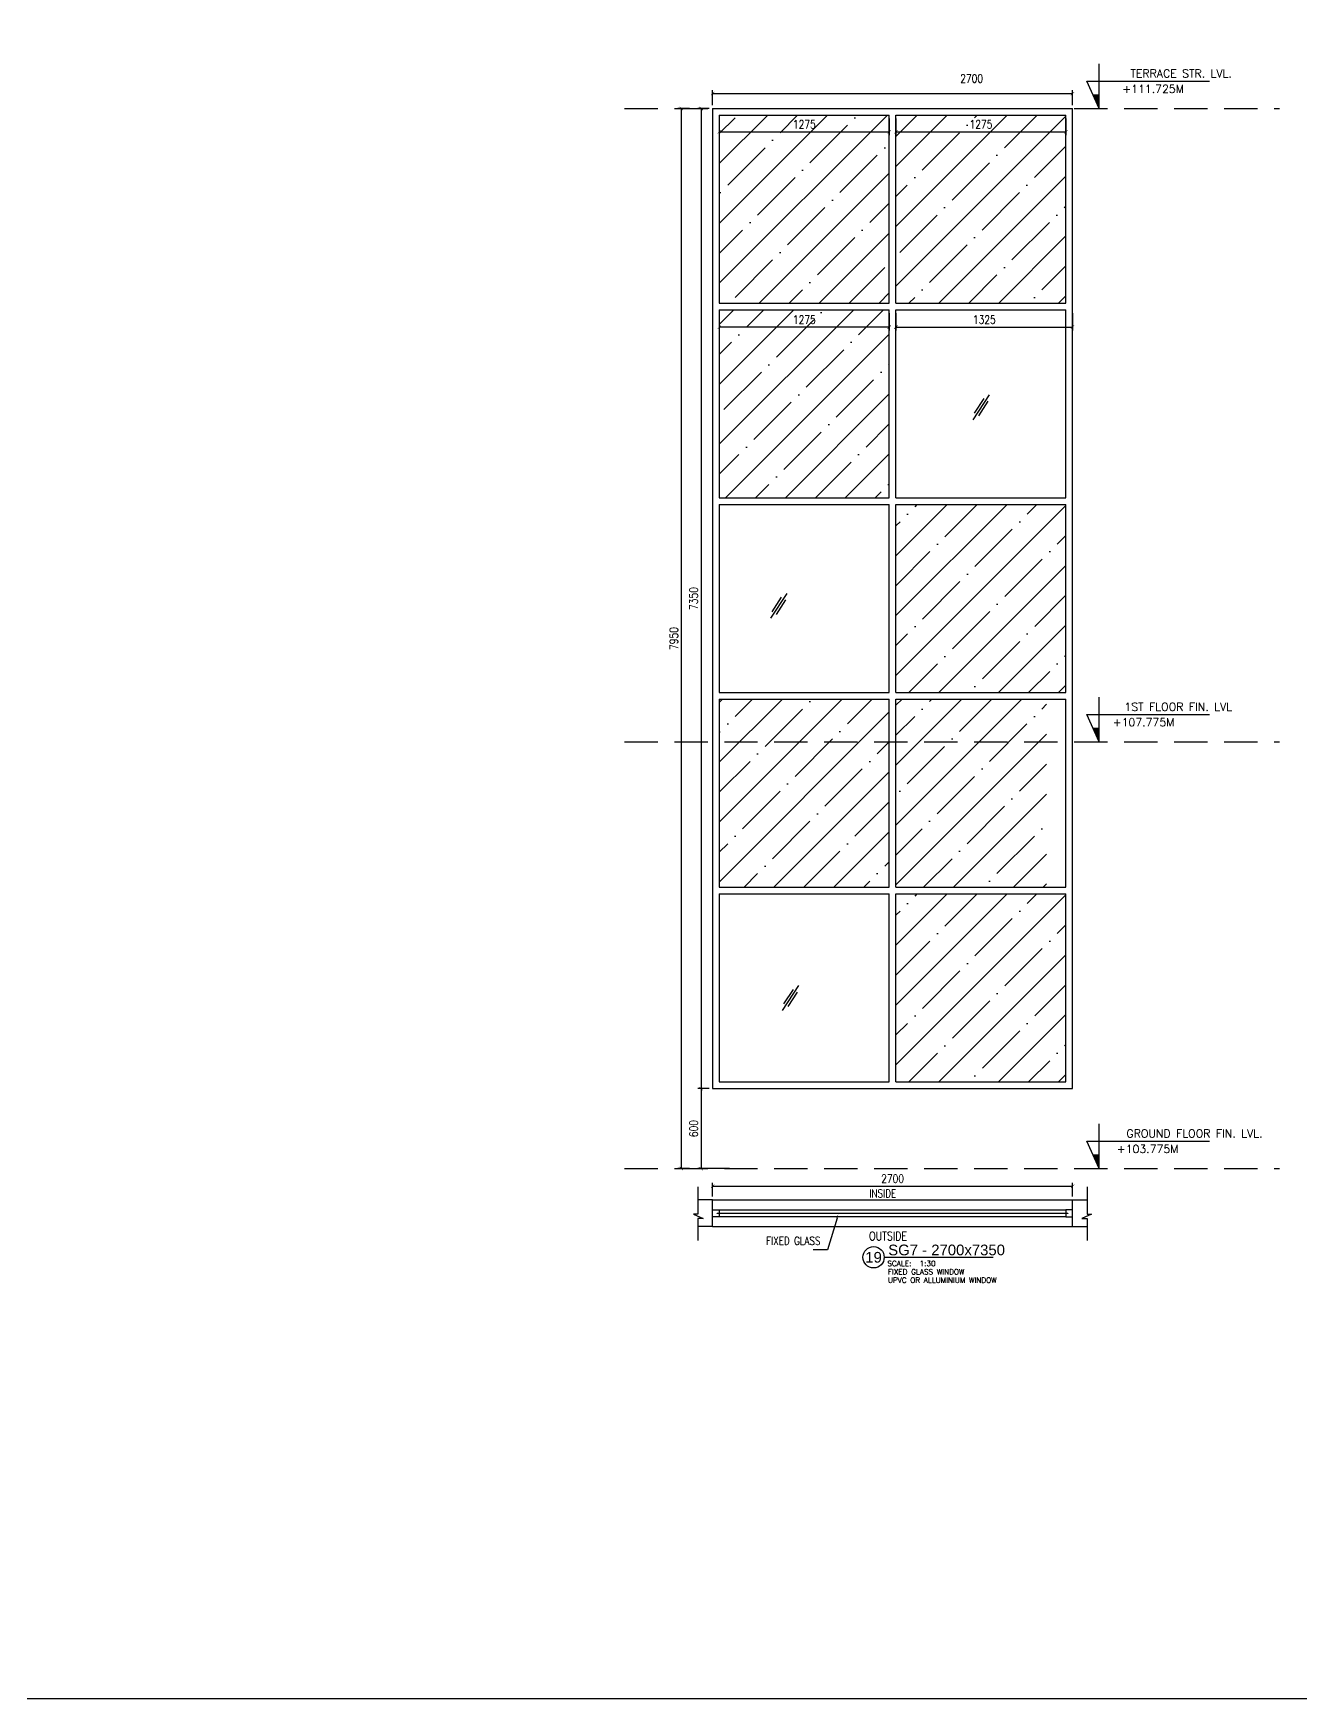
# Model space of a CAD drawing. Extents: x -32840 to 422982, y 280745 to 888746.
# Drawn here: x 333344 to 342853, y 403264 to 415753 of the extents above; entities that cross this region are included whole.
import ezdxf
from ezdxf import colors
from ezdxf.entities.mleader import LeaderData, LeaderLine
from ezdxf.enums import TextEntityAlignment as Align
from ezdxf.math import Vec2, Vec3

# ---------------------------------------------------------------- set-up
doc = ezdxf.new("R2010")
doc.units = 0
doc.header["$LTSCALE"] = 1000
doc.header["$PDMODE"] = 3
doc.linetypes.add('CONTINOUS', pattern=[0])
doc.linetypes.add('HIDDEN', pattern=[0.375, 0.25, -0.125])
doc.layers.get('Defpoints').update_dxf_attribs({"linetype": 'HIDDEN'})
for name, color, linetype in [('A-Dim det', 3, 'Continuous'), ('A-FL-Drop', 3, 'Continuous'), ('A-Frame', 32, 'Continuous'), ('A-Glass', 140, 'Continuous'), ('A-HAT', 8, 'Continuous'), ('A-RD', 6, 'Continuous'), ('A-Tag LVl', 2, 'Continuous'), ('A-WALL', 7, 'CONTINOUS'), ('a-win', 1, 'Continuous')]:
    doc.layers.add(name, color=color, linetype=linetype)
doc.styles.add('Arial', font='arial.ttf')
doc.styles.add('ROMANS', font='romans.shx', dxfattribs={"width": 0.8})
doc.styles.get("Standard").update_dxf_attribs({"font": 'arial.ttf'})
doc.dimstyles.new('A-Det', dxfattribs={"dimscale": 25, "dimtxt": 2.5, "dimasz": 1, "dimexe": 1, "dimexo": 1, "dimgap": 1, "dimtad": 1, "dimdec": 0, "dimlfac": -0.01, "dimzin": 3, "dimdsep": 46, "dimtxsty": 'ROMANS', "dimblk": 'ARCHTICK', "dimcen": 1, "dimclrd": 256, "dimclre": 256, "dimclrt": 6, "dimadec": 0, "dimazin": 0, "dimtfac": 1, "dimtdec": 0, "dimtix": 1, "dimtmove": 1, "dimatfit": 3, "dimfxl": 1, "dimfrac": 2, "dimtolj": 1, "dimtzin": 3, "dimarcsym": 0})
pattern_1 = [(45, (-34856.74, 1231761.46), (-224.5064, 224.5064), []), (45, (-34632.24, 1231761.46), (-224.5064, 224.5064), [396.875, -79.375, 0, -79.375])]

# ---------------------------------------------------------------- blocks, each defined once
blk = doc.blocks.new('_ArchTick')
at = {"color": 0, "linetype": 'ByBlock', "const_width": 0.15}
blk.add_lwpolyline([(-0.5, -0.5), (0.5, 0.5)], dxfattribs=at)
blk = doc.blocks.new('*D366')
at = {"layer": 'A-Dim det', "lineweight": -2, "transparency": 16777216}
for p, q in [((338441, 407029), (338441, 407132)), ((338441, 407107), (341141, 407107)), ((341141, 407029), (341141, 407132))]:
    blk.add_line(p, q, dxfattribs=at)
at = {"layer": 'Defpoints', "color": 0, "transparency": 16777216}
for p in [(341141, 407107), (338441, 407004), (341141, 407004)]:
    blk.add_point(p, dxfattribs=at)
at = {"layer": 'A-Dim det', "lineweight": -2, "transparency": 16777216, "xscale": 25, "yscale": 25, "zscale": 25, "rotation": 180}
blk.add_blockref('_ArchTick', (338441, 407107), dxfattribs=at)
at = {"layer": 'A-Dim det', "lineweight": -2, "transparency": 16777216, "xscale": 25, "yscale": 25, "zscale": 25}
blk.add_blockref('_ArchTick', (341141, 407107), dxfattribs=at)
at = {"layer": 'A-Dim det', "color": 6, "transparency": 16777216, "insert": (339791, 407163), "char_height": 62.5, "attachment_point": 5, "style": 'ROMANS'}
blk.add_mtext('\\A1;2700', dxfattribs=at)
blk = doc.blocks.new('TAG-LABEL')
at = {"linetype": 'Continuous'}
blk.add_line((-65.32, 0), (-24.49, 0), dxfattribs=at)
blk.add_circle((-69.32, 0), 4, dxfattribs=at)
at = {"color": 6, "style": 'ROMANS'}
blk.add_text('SCALE:', height=2, dxfattribs=at).set_placement((-64.13, -3.31))
at = {"color": 6, "style": 'Arial'}
blk.add_attdef('88', text='', height=4, dxfattribs=at).set_placement((-69.32, 0), align=Align.MIDDLE_CENTER)
at = {"color": 6}
for tag, p, height, style in [('LABELNAME', (-63.82, 0.75), 4, 'Arial'), ('DES.LINE.01', (-63.94, -6.44), 2, 'ROMANS'), ('SCALE', (-52.05, -3.31), 2, 'ROMANS'), ('DES.LINE.02', (-63.94, -9.56), 2, 'ROMANS')]:
    blk.add_attdef(tag, p, '', height=height, dxfattribs=dict(at, style=style))
blk = doc.blocks.new('*D364')
at = {"layer": 'A-Dim det', "lineweight": -2, "transparency": 16777216}
for p, q in [((338416, 415189), (338330, 415189)), ((338355, 415189), (338355, 407839)), ((338416, 407839), (338330, 407839))]:
    blk.add_line(p, q, dxfattribs=at)
at = {"layer": 'Defpoints', "color": 0, "transparency": 16777216}
for p in [(338441, 415189), (338355, 407839), (338441, 407839)]:
    blk.add_point(p, dxfattribs=at)
at = {"layer": 'A-Dim det', "lineweight": -2, "transparency": 16777216, "xscale": 25, "yscale": 25, "zscale": 25}
for p, rotation in [((338355, 415189), 90), ((338355, 407839), 270)]:
    blk.add_blockref('_ArchTick', p, dxfattribs=dict(at, rotation=rotation))
at = {"layer": 'A-Dim det', "color": 6, "transparency": 16777216, "insert": (338298, 411514), "char_height": 62.5, "attachment_point": 5, "rotation": 90, "style": 'ROMANS'}
blk.add_mtext('\\A1;7350', dxfattribs=at)
blk = doc.blocks.new('*D365')
at = {"layer": 'A-Dim det', "lineweight": -2, "transparency": 16777216}
for p, q in [((338441, 415214), (338441, 415326)), ((338441, 415301), (341141, 415301)), ((341141, 415214), (341141, 415326))]:
    blk.add_line(p, q, dxfattribs=at)
at = {"layer": 'Defpoints', "color": 0, "transparency": 16777216}
for p in [(341141, 415301), (338441, 415189), (341141, 415189)]:
    blk.add_point(p, dxfattribs=at)
at = {"layer": 'A-Dim det', "lineweight": -2, "transparency": 16777216, "xscale": 25, "yscale": 25, "zscale": 25, "rotation": 180}
blk.add_blockref('_ArchTick', (338441, 415301), dxfattribs=at)
at = {"layer": 'A-Dim det', "lineweight": -2, "transparency": 16777216, "xscale": 25, "yscale": 25, "zscale": 25}
blk.add_blockref('_ArchTick', (341141, 415301), dxfattribs=at)
at = {"layer": 'A-Dim det', "color": 6, "transparency": 16777216, "insert": (340384, 415414), "char_height": 62.5, "attachment_point": 5, "style": 'ROMANS'}
blk.add_mtext('\\A1;2700', dxfattribs=at)
blk = doc.blocks.new('TAG-LVL-SEC')
blk.add_hatch(color=256).paths.add_polyline_path([(0, 3.42), (-1.53, 3.42), (0, 0)])
for p, q in [((0, 0), (0, 11.17)), ((0, 0), (-3.06, 6.83)), ((-3.06, 6.83), (27.63, 6.83)), ((-1.53, 3.42), (0, 3.42))]:
    blk.add_line(p, q)
at = {"color": 6, "style": 'ROMANS'}
for tag, p in [('LEVEL', (1.61, 7.76)), ('LEVELTAG', (1.44, 3.9))]:
    blk.add_attdef(tag, p, '', height=2, dxfattribs=at)
blk = doc.blocks.new('*D363')
at = {"layer": 'A-Dim det', "lineweight": -2, "transparency": 16777216}
for p, q in [((338416, 407839), (338330, 407839)), ((338355, 407839), (338355, 407239)), ((338567, 407239), (338330, 407239))]:
    blk.add_line(p, q, dxfattribs=at)
at = {"layer": 'Defpoints', "color": 0, "transparency": 16777216}
for p in [(338441, 407839), (338355, 407239), (338592, 407239)]:
    blk.add_point(p, dxfattribs=at)
at = {"layer": 'A-Dim det', "lineweight": -2, "transparency": 16777216, "xscale": 25, "yscale": 25, "zscale": 25}
for p, rotation in [((338355, 407839), 90), ((338355, 407239), 270)]:
    blk.add_blockref('_ArchTick', p, dxfattribs=dict(at, rotation=rotation))
at = {"layer": 'A-Dim det', "color": 6, "transparency": 16777216, "insert": (338298, 407539), "char_height": 62.5, "attachment_point": 5, "rotation": 90, "style": 'ROMANS'}
blk.add_mtext('\\A1;600', dxfattribs=at)
blk = doc.blocks.new('*D361')
at = {"layer": 'A-Dim det', "lineweight": -2, "transparency": 16777216}
for p, q in [((338491, 415114), (338491, 414989)), ((339766, 415114), (339766, 414989)), ((338491, 415014), (339766, 415014))]:
    blk.add_line(p, q, dxfattribs=at)
at = {"layer": 'Defpoints', "color": 0, "transparency": 16777216}
for p in [(338491, 415139), (339766, 415139), (339766, 415014)]:
    blk.add_point(p, dxfattribs=at)
at = {"layer": 'A-Dim det', "lineweight": -2, "transparency": 16777216, "xscale": 25, "yscale": 25, "zscale": 25, "rotation": 180}
blk.add_blockref('_ArchTick', (338491, 415014), dxfattribs=at)
at = {"layer": 'A-Dim det', "lineweight": -2, "transparency": 16777216, "xscale": 25, "yscale": 25, "zscale": 25}
blk.add_blockref('_ArchTick', (339766, 415014), dxfattribs=at)
at = {"layer": 'A-Dim det', "color": 6, "transparency": 16777216, "insert": (339129, 415071), "char_height": 62.5, "attachment_point": 5, "style": 'ROMANS'}
blk.add_mtext('\\A1;1275', dxfattribs=at)
blk = doc.blocks.new('*D362')
at = {"layer": 'A-Dim det', "lineweight": -2, "transparency": 16777216}
for p, q in [((339816, 415114), (339816, 414989)), ((341091, 415114), (341091, 414989)), ((339816, 415014), (341091, 415014))]:
    blk.add_line(p, q, dxfattribs=at)
at = {"layer": 'Defpoints', "color": 0, "transparency": 16777216}
for p in [(339816, 415139), (341091, 415139), (341091, 415014)]:
    blk.add_point(p, dxfattribs=at)
at = {"layer": 'A-Dim det', "lineweight": -2, "transparency": 16777216, "xscale": 25, "yscale": 25, "zscale": 25, "rotation": 180}
blk.add_blockref('_ArchTick', (339816, 415014), dxfattribs=at)
at = {"layer": 'A-Dim det', "lineweight": -2, "transparency": 16777216, "xscale": 25, "yscale": 25, "zscale": 25}
blk.add_blockref('_ArchTick', (341091, 415014), dxfattribs=at)
at = {"layer": 'A-Dim det', "color": 6, "transparency": 16777216, "insert": (340454, 415071), "char_height": 62.5, "attachment_point": 5, "style": 'ROMANS'}
blk.add_mtext('\\A1;1275', dxfattribs=at)
blk = doc.blocks.new('*D359')
at = {"layer": 'A-Dim det', "lineweight": -2, "transparency": 16777216}
for p, q in [((339816, 413654), (339816, 413525)), ((341141, 413654), (341141, 413525)), ((339816, 413550), (341141, 413550))]:
    blk.add_line(p, q, dxfattribs=at)
at = {"layer": 'Defpoints', "color": 0, "transparency": 16777216}
for p in [(339816, 413679), (341141, 413679), (341141, 413550)]:
    blk.add_point(p, dxfattribs=at)
at = {"layer": 'A-Dim det', "lineweight": -2, "transparency": 16777216, "xscale": 25, "yscale": 25, "zscale": 25, "rotation": 180}
blk.add_blockref('_ArchTick', (339816, 413550), dxfattribs=at)
at = {"layer": 'A-Dim det', "lineweight": -2, "transparency": 16777216, "xscale": 25, "yscale": 25, "zscale": 25}
blk.add_blockref('_ArchTick', (341141, 413550), dxfattribs=at)
at = {"layer": 'A-Dim det', "color": 6, "transparency": 16777216, "insert": (340479, 413606), "char_height": 62.5, "attachment_point": 5, "style": 'ROMANS'}
blk.add_mtext('\\A1;1325', dxfattribs=at)
blk = doc.blocks.new('*D360')
at = {"layer": 'A-Dim det', "lineweight": -2, "transparency": 16777216}
for p, q in [((338491, 413654), (338491, 413525)), ((339766, 413654), (339766, 413525)), ((339766, 413550), (338491, 413550))]:
    blk.add_line(p, q, dxfattribs=at)
at = {"layer": 'Defpoints', "color": 0, "transparency": 16777216}
for p in [(338491, 413679), (339766, 413679), (338491, 413550)]:
    blk.add_point(p, dxfattribs=at)
at = {"layer": 'A-Dim det', "lineweight": -2, "transparency": 16777216, "xscale": 25, "yscale": 25, "zscale": 25, "rotation": 180}
blk.add_blockref('_ArchTick', (338491, 413550), dxfattribs=at)
at = {"layer": 'A-Dim det', "lineweight": -2, "transparency": 16777216, "xscale": 25, "yscale": 25, "zscale": 25}
blk.add_blockref('_ArchTick', (339766, 413550), dxfattribs=at)
at = {"layer": 'A-Dim det', "color": 6, "transparency": 16777216, "insert": (339129, 413606), "char_height": 62.5, "attachment_point": 5, "style": 'ROMANS'}
blk.add_mtext('\\A1;1275', dxfattribs=at)
blk = doc.blocks.new('*D358')
at = {"layer": 'A-Dim det', "lineweight": -2, "transparency": 16777216}
for p, q in [((338268, 415189), (338181, 415189)), ((338206, 415189), (338206, 407239)), ((338268, 407239), (338181, 407239))]:
    blk.add_line(p, q, dxfattribs=at)
at = {"layer": 'Defpoints', "color": 0, "transparency": 16777216}
for p in [(338293, 415189), (338206, 407239), (338293, 407239)]:
    blk.add_point(p, dxfattribs=at)
at = {"layer": 'A-Dim det', "lineweight": -2, "transparency": 16777216, "xscale": 25, "yscale": 25, "zscale": 25}
for p, rotation in [((338206, 415189), 90), ((338206, 407239), 270)]:
    blk.add_blockref('_ArchTick', p, dxfattribs=dict(at, rotation=rotation))
at = {"layer": 'A-Dim det', "color": 6, "transparency": 16777216, "insert": (338150, 411214), "char_height": 62.5, "attachment_point": 5, "rotation": 90, "style": 'ROMANS'}
blk.add_mtext('\\A1;7950', dxfattribs=at)
blk = doc.blocks.new('GLAZ')
for p, q in [((203, 312), (0, 0)), ((135, 264), (16, 82)), ((187, 230), (69, 48))]:
    blk.add_line(p, q)

msp = doc.modelspace()

# ---------------------------------------------------------------- hatches: boundary and pattern name
at = {"layer": 'A-HAT'}
h = msp.add_hatch(dxfattribs=at)
h.set_pattern_fill('ANSI35', color=131, scale=50)
h.set_pattern_definition(pattern_1)
h.paths.add_polyline_path([(339766.1, 415139.3), (338491.1, 415139.3), (338491.1, 413729.3), (339766.1, 413729.3)])
h.paths.add_polyline_path([(341091.1, 415139.3), (339816.1, 415139.3), (339816.1, 413729.3), (341091.1, 413729.3)])
h = msp.add_hatch(dxfattribs=at)
h.set_pattern_fill('ANSI35', color=131, scale=50)
h.set_pattern_definition([(45, (-34996.74, 1231761.46), (-224.5064, 224.5064), []), (45, (-34772.24, 1231761.46), (-224.5064, 224.5064), [396.875, -79.375, 0, -79.375])])
h.paths.add_polyline_path([(339766.1, 413679.3), (338491.1, 413679.3), (338491.1, 412269.3), (339766.1, 412269.3)])
h = msp.add_hatch(dxfattribs=at)
h.set_pattern_fill('ANSI35', color=131, scale=50)
h.set_pattern_definition([(45, (-34854.24, 1234681.46), (-224.5064, 224.5064), []), (45, (-34629.74, 1234681.46), (-224.5064, 224.5064), [396.875, -79.375, 0, -79.375])])
h.paths.add_polyline_path([(341091.1, 412219.3), (339818.6, 412219.3), (339818.6, 410809.3), (341091.1, 410809.3)])
h = msp.add_hatch(dxfattribs=at)
h.set_pattern_fill('ANSI35', color=131, scale=50)
h.set_pattern_definition(pattern_1)
h.paths.add_polyline_path([(339816.1, 409349.3), (340946.1, 409349.3), (340946.1, 410759.3), (339816.1, 410759.3)])
h.paths.add_polyline_path([(339766.1, 410759.3), (338491.1, 410759.3), (338491.1, 409349.3), (339766.1, 409349.3)])
h = msp.add_hatch(dxfattribs=at)
h.set_pattern_fill('ANSI35', color=131, scale=50)
h.set_pattern_definition([(45, (-34854.24, 1231761.46), (-224.5064, 224.5064), []), (45, (-34629.74, 1231761.46), (-224.5064, 224.5064), [396.875, -79.375, 0, -79.375])])
h.paths.add_polyline_path([(341091.1, 409299.3), (339818.6, 409299.3), (339818.6, 407889.3), (341091.1, 407889.3)])

# ---------------------------------------------------------------- linework, layer by layer
msp.add_lwpolyline([(316695.9, 426137), (422982.3, 426137), (422982.3, 403263.5), (316695.9, 403263.5)], close=True)
at = {"layer": 'A-Frame', "color": 8}
for p, q in [((338491.1, 406929.9), (341091.1, 406929.9)), ((341091.1, 406877.4), (338491.1, 406877.4))]:
    msp.add_line(p, q, dxfattribs=at)
at = {"layer": 'A-Frame'}
for points in [[(338491.1, 406901.6), (338491.1, 406877.4), (338441.1, 406877.4), (338441.1, 406929.9), (338491.1, 406929.9), (338491.1, 406905.6)], [(341091.1, 406901.6), (341091.1, 406877.4), (341141.1, 406877.4), (341141.1, 406929.9), (341091.1, 406929.9), (341091.1, 406905.6)]]:
    msp.add_lwpolyline(points, dxfattribs=at)
at = {"layer": 'A-Glass'}
msp.add_lwpolyline([(338476.1, 406901.6), (338476.1, 406905.6), (341106.1, 406905.6), (341106.1, 406901.6), (338476.1, 406901.6)], close=True, dxfattribs=at)
at = {"layer": 'A-HAT'}
for points in [[(338330.1, 407102.4), (338330.1, 406897.5), (338298.4, 406897.5), (338370.1, 406865.6), (338330.1, 406865.6), (338330.1, 406699.3)], [(341252, 407102.4), (341252, 406897.5), (341283.8, 406897.5), (341212, 406865.6), (341252, 406865.6), (341252, 406699.3)]]:
    msp.add_lwpolyline(points, dxfattribs=at)
at = {"layer": 'A-WALL', "linetype": 'HIDDEN'}
for p, q in [((337778.7, 415189.3), (342694.9, 415189.3)), ((337778.7, 410439.3), (342694.9, 410439.3)), ((337778.7, 407239.3), (342694.9, 407239.3))]:
    msp.add_line(p, q, dxfattribs=at)
at = {"layer": 'A-WALL'}
for p, q in [((338441.1, 407003.6), (338330.1, 407003.6)), ((338441.1, 406803.6), (338441.1, 407003.6)), ((341141.1, 407003.6), (341252, 407003.6)), ((341141.1, 406803.6), (341141.1, 407003.6)), ((338441.1, 406803.6), (338330.1, 406803.6)), ((341141.1, 406803.6), (341252, 406803.6))]:
    msp.add_line(p, q, dxfattribs=at)
at = {"layer": 'a-win'}
for p, q in [((338441.1, 415189.3), (341141.1, 415189.3)), ((338441.1, 415189.3), (338441.1, 407839.3)), ((341141.1, 407839.3), (341141.1, 415189.3)), ((338491.1, 415139.3), (339766.1, 415139.3)), ((338491.1, 415139.3), (338491.1, 413729.3)), ((339766.1, 413729.3), (339766.1, 415139.3)), ((339816.1, 415139.3), (341091.1, 415139.3)), ((339816.1, 413729.3), (339816.1, 415139.3)), ((341091.1, 413729.3), (341091.1, 415139.3)), ((338491.1, 413729.3), (339766.1, 413729.3)), ((338491.1, 413679.3), (338491.1, 412269.3)), ((338491.1, 413679.3), (339766.1, 413679.3)), ((339766.1, 412269.3), (339766.1, 413679.3)), ((339816.1, 413729.3), (341091.1, 413729.3)), ((339816.1, 413679.3), (341091.1, 413679.3)), ((339816.1, 412269.3), (339816.1, 413679.3)), ((341091.1, 412269.3), (341091.1, 413679.3)), ((338491.1, 412269.3), (339766.1, 412269.3)), ((338491.1, 412219.3), (338491.1, 410809.3)), ((338491.1, 412219.3), (339766.1, 412219.3)), ((339766.1, 410809.3), (339766.1, 412219.3)), ((339816.1, 412269.3), (341091.1, 412269.3)), ((339816.1, 412219.3), (341091.1, 412219.3)), ((339816.1, 410809.3), (339816.1, 412219.3)), ((341091.1, 410809.3), (341091.1, 412219.3)), ((338491.1, 410809.3), (339766.1, 410809.3)), ((339816.1, 410809.3), (341091.1, 410809.3)), ((338491.1, 410759.3), (338491.1, 409349.3)), ((338491.1, 410759.3), (339766.1, 410759.3)), ((339766.1, 409349.3), (339766.1, 410759.3)), ((339816.1, 410759.3), (341091.1, 410759.3)), ((339816.1, 409349.3), (339816.1, 410759.3)), ((341091.1, 409349.3), (341091.1, 410759.3)), ((338491.1, 409349.3), (339766.1, 409349.3)), ((338491.1, 409299.3), (338491.1, 407889.3)), ((338491.1, 409299.3), (339766.1, 409299.3)), ((339766.1, 407889.3), (339766.1, 409299.3)), ((339816.1, 409349.3), (341091.1, 409349.3)), ((339816.1, 409299.3), (341091.1, 409299.3)), ((339816.1, 407889.3), (339816.1, 409299.3)), ((341091.1, 407889.3), (341091.1, 409299.3)), ((338441.1, 407839.3), (341141.1, 407839.3)), ((338491.1, 407889.3), (339766.1, 407889.3)), ((339816.1, 407889.3), (341091.1, 407889.3)), ((338441.1, 407003.6), (341141.1, 407003.6)), ((338441.1, 406803.6), (341141.1, 406803.6))]:
    msp.add_line(p, q, dxfattribs=at)

# ---------------------------------------------------------------- block references
at = {"layer": 'A-HAT', "xscale": 0.6, "yscale": 0.6, "zscale": 0.6}
for p in [(340394.2, 412855.2), (338875, 411365.7), (338963.6, 408424.9)]:
    msp.add_blockref('GLAZ', p, dxfattribs=at)
at = {"layer": 'A-Tag LVl'}
ref = msp.add_blockref('TAG-LVL-SEC', (341340.6, 415189.3), dxfattribs=dict(at, xscale=30, yscale=30, zscale=30))
ref.add_attrib('LEVEL', 'TERRACE STR. LVL.', dxfattribs={"layer": '0', "color": 6, "height": 60, "style": 'ROMANS'}).set_placement((342336.5, 415422.1), align=Align.RIGHT)
ref.add_attrib('LEVELTAG', '+111.725M', dxfattribs={"layer": '0', "color": 6, "height": 60, "style": 'ROMANS'}).set_placement((341976.8, 415306.1), align=Align.RIGHT)
ref = msp.add_blockref('TAG-LVL-SEC', (341340.6, 410439.3), dxfattribs=dict(at, xscale=30, yscale=30, zscale=30))
ref.add_attrib('LEVEL', '1ST FLOOR FIN. LVL', dxfattribs={"layer": '0', "color": 6, "height": 60, "style": 'ROMANS'}).set_placement((342337.9, 410672.1), align=Align.RIGHT)
ref.add_attrib('LEVELTAG', '+107.775M', dxfattribs={"layer": '0', "color": 6, "height": 60, "style": 'ROMANS'}).set_placement((341905.4, 410556.1), align=Align.RIGHT)
ref = msp.add_blockref('TAG-LVL-SEC', (341340.6, 407239.3), dxfattribs=dict(at, xscale=30, yscale=30, zscale=30))
ref.add_attrib('LEVEL', 'GROUND FLOOR FIN. LVL.', dxfattribs={"layer": '0', "color": 6, "height": 60, "style": 'ROMANS'}).set_placement((342566.4, 407472.1), align=Align.RIGHT)
ref.add_attrib('LEVELTAG', '+103.775M ', dxfattribs={"layer": '0', "color": 6, "height": 60, "style": 'ROMANS'}).set_placement((341976.8, 407356.1), align=Align.RIGHT)
at = {"layer": 'A-Tag LVl', "xscale": 20, "yscale": 20, "zscale": 20}
msp.add_blockref('TAG-LABEL', (341034.6, 406573.9), dxfattribs=at).add_auto_attribs({'88': '19', 'LABELNAME': 'SG7 - 2700x7350', 'SCALE': '1:30', 'DES.LINE.01': 'FIXED GLASS WINDOW', 'DES.LINE.02': 'UPVC OR ALLUMINIUM WINDOW'})

# ---------------------------------------------------------------- texts
at = {"layer": 'A-RD', "style": 'ROMANS', "width": 0.8}
for s, height, p in [('INSIDE', 60, (339717.4, 407052.7)), ('FIXED GLASS', 60, (339045.8, 406697.1)), ('OUTSIDE', 65, (339757.4, 406733.4))]:
    msp.add_text(s, height=height, dxfattribs=at).set_placement(p, align=Align.MIDDLE_CENTER)

# ---------------------------------------------------------------- dimensions: what is measured, and where the dimension line sits
at = {"layer": 'A-Dim det'}
dim = msp.add_linear_dim(base=(341141.1, 415301.3), p1=(338441.1, 415189.3), p2=(341141.1, 415189.3), dimstyle='A-Det', dxfattribs=at)
dim.commit()
dim.dimension.update_dxf_attribs({"geometry": '*D365', "text_midpoint": (340383.6, 415357.6), "dimtype": 160})
for base, p1, p2, picture, middle in [((338206.2035088, 407239.2721217), (338292.7714894, 415189.2721217), (338292.7714894, 407239.2721217), '*D358', (338149.9535088, 411214.2721217)), ((338354.5033437, 407839.2721217), (338441.0713243, 415189.2721217), (338441.0713243, 407839.2721217), '*D364', (338298.2533437, 411514.2721217)), ((338354.5, 407239.3), (338441.1, 407839.3), (338592.5, 407239.3), '*D363', (338298.3, 407539.3))]:
    dim = msp.add_linear_dim(base=base, p1=p1, p2=p2, angle=90, dimstyle='A-Det', dxfattribs=at)
    dim.commit()
    dim.dimension.update_dxf_attribs({"geometry": picture, "text_midpoint": middle})
for base, p1, p2, picture, middle in [((339766.1, 415014.5), (338491.1, 415139.3), (339766.1, 415139.3), '*D361', (339128.6, 415070.7)), ((341091.1, 415014.5), (339816.1, 415139.3), (341091.1, 415139.3), '*D362', (340453.6, 415070.7)), ((338491.1, 413549.6), (339766.1, 413679.3), (338491.1, 413679.3), '*D360', (339128.6, 413605.9)), ((341141.1, 413549.6), (339816.1, 413679.3), (341141.1, 413679.3), '*D359', (340478.6, 413605.9)), ((341141.1, 407106.6), (338441.1, 407003.6), (341141.1, 407003.6), '*D366', (339791.1, 407162.9))]:
    dim = msp.add_linear_dim(base=base, p1=p1, p2=p2, dimstyle='A-Det', dxfattribs=at)
    dim.commit()
    dim.dimension.update_dxf_attribs({"geometry": picture, "text_midpoint": middle})

# ---------------------------------------------------------------- leaders
at = {"layer": 'A-FL-Drop'}
ml = msp.add_multileader_mtext('Standard', dxfattribs=at)
ml.set_content('', color=256)
ml.set_leader_properties()
ml.build(insert=Vec2(0, 0))
ml.multileader.update_dxf_attribs({"text_right_attachment_type": 6, "dogleg_length": 107.9, "arrow_head_size": 30})
ctx = ml.context
ctx.base_point, ctx.char_height, ctx.arrow_head_size, ctx.landing_gap_size, ctx.plane_origin = Vec3(339195.8, 406628.9), 0.18, 30, 0.09, Vec3(339381, 406940.2)
ctx.right_attachment = 6
notes = []
notes.append((ctx, [(0, (1, 1, 0), (339303.9, 406628.8), (-1, 0), 107.9, [(0, [(339383.3, 406897)], 0, [])])]))
ctx.mtext.insert, ctx.mtext.flow_direction = Vec3(339195.9, 406628.9), 5
for ctx, leaders in notes:
    for number, flags, end, landing, length, lines in leaders:
        leader = LeaderData()
        leader.index, (leader.has_last_leader_line, leader.has_dogleg_vector, leader.attachment_direction) = number, flags
        leader.last_leader_point, leader.dogleg_vector, leader.dogleg_length = Vec3(end), Vec3(landing), length
        for number, points, colour, breaks in lines:
            line = LeaderLine()
            line.index, line.vertices, line.color, line.breaks = number, Vec3.list(points), colors.encode_raw_color(colour), breaks
            leader.lines.append(line)
        ctx.leaders.append(leader)

doc.saveas('drawing.dxf')
